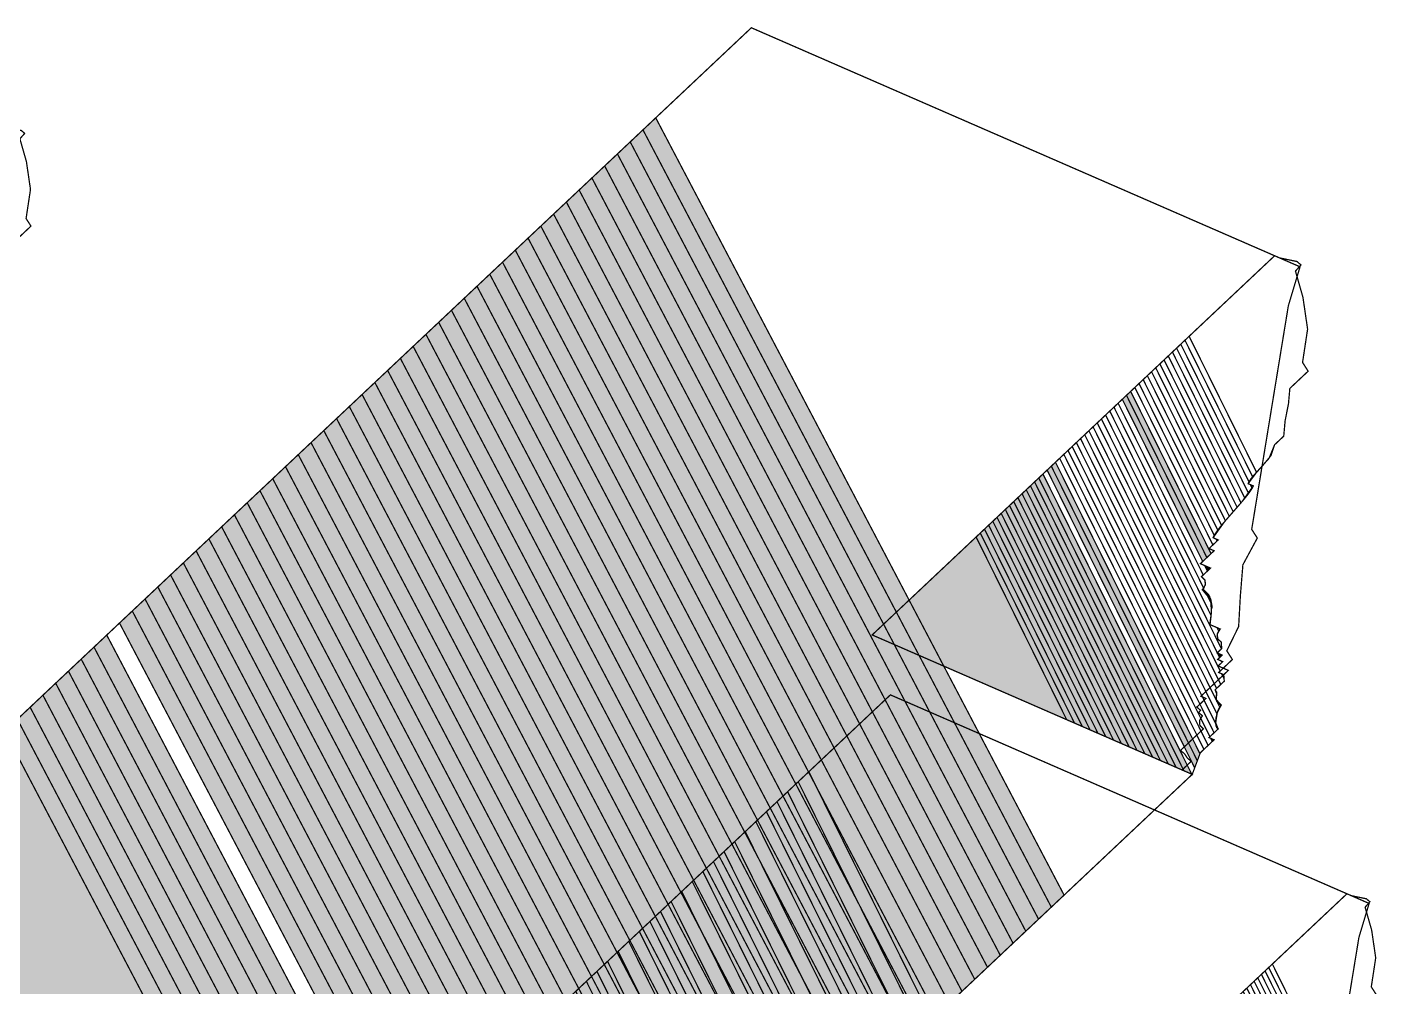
# Model space of a CAD drawing. Extents: x -4.27 to 4.1, y -1.45 to 5.56.
# Drawn here: x 0.925 to 4.097, y 3.063 to 5.319 of the extents above; entities that cross this region are included whole.
import ezdxf

# ---------------------------------------------------------------- set-up
doc = ezdxf.new("R2010")
doc.units = 0
doc.header["$LTSCALE"] = 0.000394
doc.layers.add('LAYER_1', color=7, linetype='CONTINUOUS')

msp = doc.modelspace()

# ---------------------------------------------------------------- linework, layer by layer
at = {"layer": 'LAYER_1', "color": 39, "linetype": 'CONTINUOUS', "const_width": 0.003}
for points in [[(0.101378, 2.938169), (2.626882, 5.31726), (3.916201, 4.755579), (3.888724, 4.663909), (3.802673, 4.138783), (3.815803, 4.11826), (3.781934, 4.055517), (3.775934, 3.982021), (3.771949, 3.910423), (3.744126, 3.853374), (3.757256, 3.83285), (3.73576, 3.812602), (3.747697, 3.807402), (3.683217, 3.746657), (3.695157, 3.741457), (3.673661, 3.721209), (3.682373, 3.713576), (3.678083, 3.708317), (3.686791, 3.700685), (3.679979, 3.689394), (3.680862, 3.678043), (3.689173, 3.670035), (3.635441, 3.619417), (3.644592, 3.611591), (3.651356, 3.601515), (3.660508, 3.593689), (3.64976, 3.583567), (3.639016, 3.573445), (3.66289, 3.563043), (2.083106, 2.074843)], [(0.908079, 5.056315), (0.923423, 5.002746), (0.932979, 4.937347), (0.92263, 4.869138), (0.934083, 4.851232), (0.896579, 4.815902)], [(0.750299, 1.674248), (2.953657, 3.749866), (4.078512, 3.259831), (4.054539, 3.179854), (3.979465, 2.721717)], [(3.201346, 2.505264), (4.026433, 3.28252), (4.03685, 3.27798), (4.07207, 3.270771), (4.080439, 3.263776), (4.069134, 3.251), (4.08448, 3.197431), (4.094037, 3.132032), (4.083685, 3.063823), (4.095142, 3.045917)]]:
    msp.add_lwpolyline(points, dxfattribs=at)
at = {"layer": 'LAYER_1', "color": 51, "linetype": 'CONTINUOUS', "const_width": 0.003}
for points in [[(3.331791, 3.251138), (2.372217, 5.077358), (2.626882, 5.31726), (3.916201, 4.755579), (3.888724, 4.663909), (3.802673, 4.138783), (3.815803, 4.11826), (3.781934, 4.055517), (3.775934, 3.982021), (3.771949, 3.910423), (3.744126, 3.853374), (3.757256, 3.83285), (3.73576, 3.812602), (3.747697, 3.807402), (3.683217, 3.746657), (3.695157, 3.741457), (3.673661, 3.721209), (3.682373, 3.713576), (3.678083, 3.708317), (3.686791, 3.700685), (3.679979, 3.689394), (3.680862, 3.678043), (3.689173, 3.670035), (3.635441, 3.619417), (3.644592, 3.611591), (3.651356, 3.601515), (3.660508, 3.593689), (3.64976, 3.583567), (3.639016, 3.573445), (3.66289, 3.563043)], [(2.40222, 5.105622), (3.361791, 3.279402), (3.301791, 3.222878), (2.342217, 5.049098)], [(2.372217, 5.077358), (3.331791, 3.251138), (3.271787, 3.194614), (2.312213, 5.020835)], [(2.342217, 5.049098), (3.301791, 3.222878), (3.241787, 3.16635), (2.282213, 4.992571)], [(2.312213, 5.020835), (3.271787, 3.194614), (3.211787, 3.138091), (2.252213, 4.964311)], [(2.282213, 4.992571), (3.241787, 3.16635), (3.181783, 3.109831), (2.222213, 4.936047)], [(2.252213, 4.964311), (3.211787, 3.138091), (3.151783, 3.081567), (2.192209, 4.907787)], [(2.222213, 4.936047), (3.181783, 3.109831), (3.121783, 3.053307), (2.162209, 4.879528)], [(2.192209, 4.907787), (3.151783, 3.081567), (3.091783, 3.025043), (2.132209, 4.851264)], [(2.132209, 4.851264), (3.091783, 3.025043), (3.031783, 2.968524), (2.072209, 4.794744)], [(2.162209, 4.879528), (3.121783, 3.053307), (3.06178, 2.996783), (2.102209, 4.823004)], [(2.102209, 4.823004), (3.06178, 2.996783), (3.00178, 2.94026), (2.042205, 4.76648)], [(2.072209, 4.794744), (3.031783, 2.968524), (2.97178, 2.911996), (2.012205, 4.738217)], [(2.042205, 4.76648), (3.00178, 2.94026), (2.94178, 2.883736), (1.982205, 4.709957)], [(2.012205, 4.738217), (2.97178, 2.911996), (2.911776, 2.855472), (1.952201, 4.681693)], [(1.982205, 4.709957), (2.94178, 2.883736), (2.881776, 2.827213), (1.922205, 4.653433)], [(1.952201, 4.681693), (2.911776, 2.855472), (2.851776, 2.798953), (1.892201, 4.625173)], [(1.922205, 4.653433), (2.881776, 2.827213), (2.821776, 2.770689), (1.862201, 4.596909)], [(1.892201, 4.625173), (2.851776, 2.798953), (2.791776, 2.742429), (1.832201, 4.56865)], [(1.832201, 4.56865), (2.791776, 2.742429), (2.731772, 2.685906), (1.772197, 4.512126)], [(1.862201, 4.596909), (2.821776, 2.770689), (2.761776, 2.714165), (1.802201, 4.540386)], [(3.786587, 4.211894), (3.616339, 4.555339), (3.635969, 4.573827), (3.796315, 4.250354), (3.795569, 4.248903), (3.794908, 4.24747), (3.794335, 4.246055), (3.799579, 4.243772), (3.803689, 4.235476), (3.799289, 4.228515), (3.793501, 4.220593)], [(1.802201, 4.540386), (2.761776, 2.714165), (2.701772, 2.657642), (1.742197, 4.483862)], [(3.749972, 4.169583), (3.577083, 4.518358), (3.596713, 4.536846), (3.768378, 4.190539), (3.762259, 4.183565), (3.756094, 4.176559)], [(3.759177, 4.180063), (3.586898, 4.527602), (3.606528, 4.546094), (3.777535, 4.20111), (3.771573, 4.194203), (3.765423, 4.187167)], [(3.768378, 4.190539), (3.596713, 4.536846), (3.616339, 4.555339), (3.786587, 4.211894), (3.780853, 4.205007), (3.774747, 4.197865)], [(3.777535, 4.20111), (3.606528, 4.546094), (3.626154, 4.564583), (3.795413, 4.22313), (3.790075, 4.216218), (3.784068, 4.208846)], [(1.772197, 4.512126), (2.731772, 2.685906), (2.671772, 2.629382), (1.712197, 4.455602)], [(3.722929, 4.137012), (3.547642, 4.490622), (3.567272, 4.509114), (3.740815, 4.159016), (3.734286, 4.151288), (3.728277, 4.14392)], [(3.73176, 4.148236), (3.557453, 4.499866), (3.577083, 4.518358), (3.749972, 4.169583), (3.743605, 4.162262), (3.737497, 4.155121)], [(3.740815, 4.159016), (3.567272, 4.509114), (3.586898, 4.527602), (3.759177, 4.180063), (3.752933, 4.172962), (3.746781, 4.165925)], [(1.742197, 4.483862), (2.701772, 2.657642), (2.641768, 2.601118), (1.682193, 4.427339)], [(3.697343, 4.072453), (3.508386, 4.453642), (3.528016, 4.472134), (3.711413, 4.102154), (3.702378, 4.093646), (3.714319, 4.088445)], [(3.707154, 4.081697), (3.518197, 4.462886), (3.537827, 4.481378), (3.714638, 4.124689), (3.713559, 4.122701), (3.712655, 4.120835), (3.711933, 4.119094), (3.718921, 4.116051), (3.721224, 4.111398), (3.713126, 4.103768), (3.702378, 4.093646), (3.714319, 4.088445)], [(3.711413, 4.102154), (3.528016, 4.472134), (3.547642, 4.490622), (3.722929, 4.137012), (3.7181, 4.130234), (3.714376, 4.124222), (3.711933, 4.119094), (3.723874, 4.113894), (3.713126, 4.103768)], [(3.714638, 4.124689), (3.537827, 4.481378), (3.557453, 4.499866), (3.73176, 4.148236), (3.724854, 4.139557), (3.719061, 4.131649)], [(1.712197, 4.455602), (2.671772, 2.629382), (2.611768, 2.572858), (1.652193, 4.399079)], [(3.689937, 4.00026), (3.478941, 4.425906), (3.498571, 4.444398), (3.687528, 4.063205), (3.682075, 4.058071), (3.692276, 4.05363), (3.698642, 4.040783), (3.695205, 4.037547), (3.684461, 4.027421), (3.692217, 4.020516), (3.694104, 4.010659)], [(3.688831, 4.031539), (3.488756, 4.435154), (3.508386, 4.453642), (3.697343, 4.072453), (3.682075, 4.058071), (3.694016, 4.05287), (3.705953, 4.047669), (3.695205, 4.037547)], [(3.687528, 4.063205), (3.498571, 4.444398), (3.518197, 4.462886), (3.707154, 4.081697)], [(1.682193, 4.427339), (2.641768, 2.601118), (2.581772, 2.544598), (1.622197, 4.370819)], [(3.728677, 3.805929), (3.439685, 4.388925), (3.459315, 4.407413), (3.731634, 3.858055), (3.721441, 3.848453), (3.733378, 3.843252), (3.72263, 3.833126), (3.734571, 3.827925), (3.723823, 3.817803), (3.73576, 3.812602)], [(3.721819, 3.848811), (3.4495, 4.398169), (3.46913, 4.416661), (3.707126, 3.936547), (3.705862, 3.927913), (3.704914, 3.92057), (3.704736, 3.914949), (3.716673, 3.909748), (3.721437, 3.907673), (3.725043, 3.900398), (3.721298, 3.890196), (3.723343, 3.880615), (3.730996, 3.873902), (3.732185, 3.858575)], [(3.731634, 3.858055), (3.459315, 4.407413), (3.478941, 4.425906), (3.689937, 4.00026), (3.689001, 3.999064), (3.68797, 3.997903), (3.686843, 3.996776), (3.68924, 3.995633), (3.691463, 3.994379), (3.693524, 3.993024), (3.708539, 3.962728), (3.70804, 3.943959), (3.70574, 3.92706), (3.704736, 3.914949), (3.716673, 3.909748), (3.728614, 3.904547), (3.721802, 3.893259), (3.722685, 3.881909), (3.730996, 3.873902), (3.732185, 3.858575)], [(3.707126, 3.936547), (3.46913, 4.416661), (3.488756, 4.435154), (3.688831, 4.031539), (3.684461, 4.027421), (3.692772, 4.019416), (3.693655, 4.008065), (3.686843, 3.996776), (3.703877, 3.981024), (3.708737, 3.959157)], [(1.652193, 4.399079), (2.611768, 2.572858), (2.551768, 2.516335), (1.592193, 4.342555)], [(3.719634, 3.737047), (3.410244, 4.361193), (3.429874, 4.379681), (3.72998, 3.774264), (3.727398, 3.771831), (3.71665, 3.761705), (3.720547, 3.755883), (3.719508, 3.747021)], [(3.720165, 3.765016), (3.420059, 4.370433), (3.439685, 4.388925), (3.728677, 3.805929), (3.725016, 3.802476), (3.73187, 3.799488), (3.737693, 3.787744), (3.738142, 3.781953), (3.727398, 3.771831)], [(3.72998, 3.774264), (3.429874, 4.379681), (3.4495, 4.398169), (3.721819, 3.848811), (3.721441, 3.848453), (3.72215, 3.848142), (3.727378, 3.837598), (3.72263, 3.833126), (3.731512, 3.829256), (3.732937, 3.826386), (3.723823, 3.817803), (3.73576, 3.812602), (3.725016, 3.802476), (3.736953, 3.797276), (3.738142, 3.781953)], [(1.622197, 4.370819), (2.581772, 2.544598), (2.521768, 2.488075), (1.562193, 4.314295)], [(3.714252, 3.660768), (3.380799, 4.333453), (3.400429, 4.351945), (3.720925, 3.705398), (3.718167, 3.690238), (3.718793, 3.677132), (3.723799, 3.66976)], [(3.718039, 3.682173), (3.390614, 4.342701), (3.410244, 4.361193), (3.719634, 3.737047), (3.72018, 3.735458), (3.720944, 3.733899), (3.721949, 3.732378), (3.727429, 3.721327), (3.722202, 3.709622), (3.718802, 3.695573)], [(3.720925, 3.705398), (3.400429, 4.351945), (3.420059, 4.370433), (3.720165, 3.765016), (3.71665, 3.761705), (3.720362, 3.75241), (3.719298, 3.738616), (3.730969, 3.725854), (3.727136, 3.720838), (3.723721, 3.713769)], [(1.562193, 4.314295), (2.521768, 2.488075), (2.461764, 2.431547), (1.502189, 4.257772)], [(1.592193, 4.342555), (2.551768, 2.516335), (2.491768, 2.459811), (1.532193, 4.286031)], [(3.681087, 3.611504), (3.341543, 4.296472), (3.361173, 4.314965), (3.700181, 3.631067), (3.682, 3.613937)], [(3.69037, 3.621823), (3.351362, 4.30572), (3.370988, 4.324209), (3.704441, 3.651524), (3.702303, 3.649512), (3.706303, 3.647772), (3.709996, 3.640315)], [(3.700181, 3.631067), (3.361173, 4.314965), (3.380799, 4.333453), (3.714252, 3.660768), (3.702303, 3.649512), (3.71424, 3.644311)], [(3.704441, 3.651524), (3.370988, 4.324209), (3.390614, 4.342701), (3.718039, 3.682173), (3.718926, 3.676571), (3.720812, 3.672304), (3.723799, 3.66976)], [(1.532193, 4.286031), (2.491768, 2.459811), (2.431764, 2.403287), (1.472189, 4.229512)], [(3.661654, 3.563579), (3.312102, 4.26874), (3.331732, 4.287228), (3.674882, 3.59498), (3.66289, 3.563039)], [(3.668677, 3.578449), (3.321917, 4.277984), (3.341543, 4.296472), (3.681087, 3.611504)], [(3.674882, 3.59498), (3.331732, 4.287228), (3.351362, 4.30572), (3.69037, 3.621823), (3.682, 3.613937)], [(1.502189, 4.257772), (2.461764, 2.431547), (2.401764, 2.375028), (1.442189, 4.201248)], [(3.588205, 3.595575), (3.272846, 4.23176), (3.292476, 4.250248), (3.624929, 3.579575)], [(3.606567, 3.587575), (3.282661, 4.241004), (3.302287, 4.259492), (3.643291, 3.571579)], [(3.624929, 3.579575), (3.292476, 4.250248), (3.312102, 4.26874), (3.661654, 3.563579)], [(3.643291, 3.571579), (3.302287, 4.259492), (3.321917, 4.277984), (3.668677, 3.578449), (3.66289, 3.563039)], [(1.472189, 4.229512), (2.431764, 2.403287), (2.37176, 2.346764), (1.412185, 4.172984)], [(3.533114, 3.619575), (3.243402, 4.204024), (3.263031, 4.222512), (3.569839, 3.603575)], [(3.55148, 3.611575), (3.25322, 4.213268), (3.272846, 4.23176), (3.588205, 3.595575)], [(3.569839, 3.603575), (3.263031, 4.222512), (3.282661, 4.241004), (3.606567, 3.587575)], [(1.442189, 4.201248), (2.401764, 2.375028), (2.34176, 2.318504), (1.382185, 4.144724)], [(3.459665, 3.651575), (3.204146, 4.167039), (3.223776, 4.185531), (3.496394, 3.635575)], [(3.478031, 3.643571), (3.213961, 4.176287), (3.233591, 4.19478), (3.514756, 3.627575)], [(3.496394, 3.635575), (3.223776, 4.185531), (3.243402, 4.204024), (3.533114, 3.619575)], [(3.514756, 3.627575), (3.233591, 4.19478), (3.25322, 4.213268), (3.55148, 3.611575)], [(1.412185, 4.172984), (2.37176, 2.346764), (2.31176, 2.29024), (1.352185, 4.116465)], [(3.404583, 3.675571), (3.174705, 4.139307), (3.194335, 4.157799), (3.441307, 3.659571)], [(3.422941, 3.667571), (3.18452, 4.148551), (3.204146, 4.167039), (3.459665, 3.651575)], [(3.441307, 3.659571), (3.194335, 4.157799), (3.213961, 4.176287), (3.478031, 3.643571)], [(1.382185, 4.144724), (2.34176, 2.318504), (2.28176, 2.26198), (1.322185, 4.088201)], [(3.16489, 4.130063), (3.386217, 3.683571), (2.910787, 3.890689)], [(3.367858, 3.691567), (3.155079, 4.120819), (3.174705, 4.139307), (3.404583, 3.675571)], [(3.386217, 3.683571), (3.16489, 4.130063), (3.18452, 4.148551), (3.422941, 3.667571)], [(1.352185, 4.116465), (2.31176, 2.29024), (2.25176, 2.23372), (1.292185, 4.059941)], [(3.721224, 4.111398), (3.718921, 4.116051), (3.723874, 4.113894)], [(1.292185, 4.059941), (2.25176, 2.23372), (2.191756, 2.177193), (1.232181, 4.003417)], [(1.322185, 4.088201), (2.28176, 2.26198), (2.22176, 2.205457), (1.262185, 4.031681)], [(1.262185, 4.031681), (2.22176, 2.205457), (2.161756, 2.148933), (1.202181, 3.975154)], [(3.698642, 4.040783), (3.692276, 4.05363), (3.694016, 4.05287), (3.705953, 4.047669)], [(1.232181, 4.003417), (2.191756, 2.177193), (2.131756, 2.120673), (1.172181, 3.946894)], [(3.708539, 3.962728), (3.693524, 3.993024), (3.701785, 3.984569), (3.70653, 3.974225)], [(1.202181, 3.975154), (2.161756, 2.148933), (2.101756, 2.092409), (1.142181, 3.91863)], [(1.172181, 3.946894), (2.131756, 2.120673), (2.083106, 2.074843), (2.061098, 2.084429), (1.112181, 3.89037)], [(1.142181, 3.91863), (2.101756, 2.092409), (2.083106, 2.074843), (2.002933, 2.109768), (1.082177, 3.86211)], [(3.725043, 3.900398), (3.721437, 3.907673), (3.728614, 3.904547), (3.727293, 3.903213), (3.726102, 3.901826)], [(1.112181, 3.89037), (2.061098, 2.084429), (1.944764, 2.13511), (1.052177, 3.833846)], [(1.082177, 3.86211), (2.002933, 2.109768), (1.886602, 2.160449), (1.022177, 3.805587)], [(3.727378, 3.837598), (3.72215, 3.848142), (3.733378, 3.843252)], [(1.022177, 3.805587), (1.886602, 2.160449), (1.770272, 2.211126), (0.962173, 3.749063)], [(1.052177, 3.833846), (1.944764, 2.13511), (1.828441, 2.185787), (0.992177, 3.777327)], [(3.732937, 3.826386), (3.731512, 3.829256), (3.734571, 3.827925)], [(0.992177, 3.777327), (1.828441, 2.185787), (1.712106, 2.236465), (0.932173, 3.720799)], [(3.737693, 3.787744), (3.73187, 3.799488), (3.736953, 3.797276)], [(3.727429, 3.721327), (3.721949, 3.732378), (3.724127, 3.730041), (3.727097, 3.727855), (3.730969, 3.725854), (3.729761, 3.724579), (3.728579, 3.723061)], [(3.709996, 3.640315), (3.706303, 3.647772), (3.71424, 3.644311)], [(3.467224, 1.851752), (2.66235, 3.475449), (2.71213, 3.522343), (3.517004, 1.898646)], [(3.492114, 1.875197), (2.68724, 3.498894), (2.737024, 3.545791), (3.541898, 1.922094)], [(3.442335, 1.828303), (2.637461, 3.452), (2.68724, 3.498894), (3.492114, 1.875197)], [(3.97313, 2.795299), (3.825461, 3.093197), (3.842587, 3.109331), (3.981256, 2.829591), (3.977441, 2.824633), (3.974368, 2.819865), (3.972193, 2.815303), (3.982606, 2.810768), (3.980496, 2.806337), (3.977285, 2.801145)], [(3.957531, 2.776087), (3.808335, 3.077067), (3.825461, 3.093197), (3.97313, 2.795299), (3.968471, 2.789269), (3.96323, 2.782836)], [(3.965429, 2.785496), (3.816898, 3.085134), (3.834024, 3.101264), (3.973917, 2.819047), (3.973268, 2.817783), (3.972692, 2.816535), (3.972193, 2.815303), (3.97676, 2.813315), (3.98035, 2.806075), (3.976513, 2.800001), (3.971463, 2.793089)]]:
    msp.add_lwpolyline(points, close=True, dxfattribs=at)
at = {"layer": 'LAYER_1', "linetype": 'CONTINUOUS', "const_width": 0.003}
for points in [[(0.820193, 4.634902), (0.681524, 4.914638), (0.865378, 5.087835), (0.875791, 5.083295), (0.911013, 5.076086), (0.919384, 5.069091), (0.908079, 5.056315), (0.923423, 5.002746), (0.932979, 4.937347), (0.92263, 4.869138), (0.934083, 4.851232), (0.896579, 4.815902), (0.893796, 4.784582), (0.886846, 4.749337), (0.884063, 4.71802), (0.874689, 4.709185), (0.865311, 4.700354), (0.858014, 4.678351), (0.839582, 4.656055)], [(3.804724, 4.262437), (3.645783, 4.583075), (3.856504, 4.781579), (3.856508, 4.781583), (3.868449, 4.776382), (3.908817, 4.768118), (3.91841, 4.760101), (3.905453, 4.745457), (3.923042, 4.684054), (3.933995, 4.609093), (3.92213, 4.530913), (3.93526, 4.510386), (3.892272, 4.46989), (3.889083, 4.433992), (3.881117, 4.393595), (3.877929, 4.357697), (3.867181, 4.347571), (3.856433, 4.337449), (3.848071, 4.312231), (3.826948, 4.286678)], [(3.795413, 4.22313), (3.626154, 4.564583), (3.645783, 4.583075), (3.804724, 4.262437), (3.80035, 4.256756), (3.796827, 4.251287), (3.794335, 4.246055), (3.806272, 4.240854), (3.803853, 4.235777), (3.800173, 4.229827)], [(3.796315, 4.250354), (3.635969, 4.573827), (3.655594, 4.592319), (3.813941, 4.272886), (3.806924, 4.265054), (3.800912, 4.257525)], [(3.803689, 4.235476), (3.799579, 4.243772), (3.806272, 4.240854), (3.805578, 4.239177), (3.804714, 4.237382)], [(0.962173, 3.749063), (1.770272, 2.211126), (1.653941, 2.261803), (0.902173, 3.692539)], [(0.932173, 3.720799), (1.712106, 2.236465), (1.595776, 2.287146), (0.872173, 3.664276)], [(0.902173, 3.692539), (1.653941, 2.261803), (0.101378, 2.938169)], [(3.517004, 1.898646), (2.71213, 3.522343), (2.761909, 3.569232), (3.566783, 1.945539)], [(3.981256, 2.829591), (3.842587, 3.109331), (4.026433, 3.28252), (4.03685, 3.27798), (4.07207, 3.270771), (4.080439, 3.263776), (4.069134, 3.251), (4.08448, 3.197431), (4.094037, 3.132032), (4.083685, 3.063823), (4.095142, 3.045917), (4.057638, 3.010587), (4.054855, 2.979267), (4.047905, 2.944021), (4.045122, 2.912701), (4.035744, 2.90387), (4.02637, 2.895039), (4.019075, 2.873037), (4.000646, 2.85074)], [(3.973917, 2.819047), (3.834024, 3.101264), (3.85115, 3.117398), (3.989299, 2.838705), (3.983176, 2.831871), (3.977928, 2.825304)]]:
    msp.add_lwpolyline(points, close=True, dxfattribs=at)
at = {"layer": 'LAYER_1', "color": 39, "linetype": 'CONTINUOUS', "const_width": 0.003}
msp.add_lwpolyline([(3.66289, 3.563039), (2.910787, 3.890689), (3.856508, 4.781583), (3.868449, 4.776382), (3.908817, 4.768118), (3.91841, 4.760101), (3.905453, 4.745457), (3.923042, 4.684054), (3.933995, 4.609093), (3.92213, 4.530913), (3.93526, 4.510386), (3.892272, 4.46989), (3.889083, 4.433992), (3.881117, 4.393595), (3.877929, 4.357697), (3.867181, 4.347571), (3.856433, 4.337449), (3.843515, 4.305787), (3.81521, 4.274249), (3.794335, 4.246055), (3.806272, 4.240854), (3.77969, 4.203633), (3.738515, 4.156316), (3.711933, 4.119094), (3.723874, 4.113894), (3.713126, 4.103768), (3.702378, 4.093646), (3.714319, 4.088445), (3.682075, 4.058071), (3.694016, 4.05287), (3.705953, 4.047669), (3.695205, 4.037547), (3.684461, 4.027421), (3.692772, 4.019416), (3.693655, 4.008065), (3.686843, 3.996776), (3.707135, 3.972033), (3.707528, 3.939508), (3.704736, 3.914949), (3.716673, 3.909748), (3.728614, 3.904547), (3.721802, 3.893259), (3.722685, 3.881909), (3.730996, 3.873902), (3.732185, 3.858575), (3.721441, 3.848453), (3.733378, 3.843252), (3.72263, 3.833126), (3.734571, 3.827925), (3.723823, 3.817803), (3.73576, 3.812602), (3.725016, 3.802476), (3.736953, 3.797276), (3.738142, 3.781953), (3.727398, 3.771831), (3.71665, 3.761705), (3.720362, 3.75241), (3.719298, 3.738616), (3.730969, 3.725854), (3.721681, 3.707968), (3.717963, 3.684365), (3.723799, 3.66976), (3.702303, 3.649512), (3.71424, 3.644311), (3.682, 3.613937)], close=True, dxfattribs=at)
at = {"layer": 'LAYER_1', "linetype": 'CONTINUOUS', "const_width": 0.003}
msp.add_lwpolyline([(3.541898, 1.922094), (2.737024, 3.545791), (2.953654, 3.749862), (2.953657, 3.749866), (4.078512, 3.259831), (4.054539, 3.179854), (3.979465, 2.721717)], dxfattribs=at)
at = {"layer": 'LAYER_1', "color": 41, "linetype": 'CONTINUOUS', "const_width": 0.003}
for points in [[(3.417449, 1.804858), (2.612575, 3.428555), (2.66235, 3.475449), (3.467224, 1.851752)], [(3.367665, 1.757965), (2.562791, 3.381661), (2.612575, 3.428555), (3.417449, 1.804858)], [(3.392555, 1.781409), (2.587681, 3.405106), (2.637461, 3.452), (3.442335, 1.828303)], [(3.342776, 1.734516), (2.537902, 3.358213), (2.587681, 3.405106), (3.392555, 1.781409)], [(3.31789, 1.711071), (2.513016, 3.334768), (2.562791, 3.381661), (3.367665, 1.757965)], [(3.293, 1.687626), (2.488126, 3.311323), (2.537902, 3.358213), (3.342776, 1.734516)], [(3.941516, 2.75772), (3.791213, 3.060933), (3.808335, 3.077067), (3.957531, 2.776087), (3.95233, 2.770058), (3.946966, 2.76392)], [(3.949543, 2.766866), (3.799776, 3.069), (3.816898, 3.085134), (3.965429, 2.785496), (3.960426, 2.779488), (3.9551, 2.773258)], [(3.933484, 2.748587), (3.78265, 3.05287), (3.799776, 3.069), (3.949543, 2.766866), (3.944205, 2.760783), (3.938825, 2.754672)]]:
    msp.add_lwpolyline(points, close=True, dxfattribs=at)
at = {"layer": 'LAYER_1', "color": 31, "linetype": 'CONTINUOUS', "const_width": 0.003}
for points in [[(3.268106, 1.664177), (2.463232, 3.287874), (2.513016, 3.334768), (3.31789, 1.711071)], [(3.243217, 1.640728), (2.438343, 3.264429), (2.488126, 3.311323), (3.293, 1.687626)], [(3.218331, 1.617283), (2.413457, 3.24098), (2.463232, 3.287874), (3.268106, 1.664177)], [(3.168551, 1.57039), (2.363677, 3.194091), (2.413457, 3.24098), (3.218331, 1.617283)], [(3.193441, 1.593839), (2.388567, 3.217535), (2.438343, 3.264429), (3.243217, 1.640728)], [(3.143657, 1.546941), (2.338783, 3.170642), (2.388567, 3.217535), (3.193441, 1.593839)]]:
    msp.add_lwpolyline(points, close=True, dxfattribs=at)
at = {"layer": 'LAYER_1', "color": 21, "linetype": 'CONTINUOUS', "const_width": 0.003}
for points in [[(3.093882, 1.500051), (2.289008, 3.123748), (2.338783, 3.170642), (3.143657, 1.546941)], [(3.118772, 1.5235), (2.313898, 3.147197), (2.363677, 3.194091), (3.168551, 1.57039)], [(3.068992, 1.476602), (2.264118, 3.100303), (2.313898, 3.147197), (3.118772, 1.5235)], [(3.044102, 1.453157), (2.239228, 3.076854), (2.289008, 3.123748), (3.093882, 1.500051)], [(2.994323, 1.406264), (2.189449, 3.029965), (2.239228, 3.076854), (3.044102, 1.453157)], [(3.019213, 1.429713), (2.214339, 3.053409), (2.264118, 3.100303), (3.068992, 1.476602)]]:
    msp.add_lwpolyline(points, close=True, dxfattribs=at)
at = {"layer": 'LAYER_1', "color": 51, "linetype": 'CONTINUOUS'}
for points in [[(2.372217, 5.077358), (3.331791, 3.251138), (2.312213, 5.020835), (3.271787, 3.194614)], [(2.40222, 5.105622), (3.361791, 3.279402), (2.342217, 5.049098), (3.301791, 3.222878)], [(2.342217, 5.049098), (3.301791, 3.222878), (2.282213, 4.992571), (3.241787, 3.16635)], [(2.312213, 5.020835), (3.271787, 3.194614), (2.252213, 4.964311), (3.211787, 3.138091)], [(2.282213, 4.992571), (3.241787, 3.16635), (2.222213, 4.936047), (3.181783, 3.109831)], [(2.252213, 4.964311), (3.211787, 3.138091), (2.192209, 4.907787), (3.151783, 3.081567)], [(2.222213, 4.936047), (3.181783, 3.109831), (2.162209, 4.879528), (3.121783, 3.053307)], [(2.192209, 4.907787), (3.151783, 3.081567), (2.132209, 4.851264), (3.091783, 3.025043)], [(2.162209, 4.879528), (3.121783, 3.053307), (2.102209, 4.823004), (3.06178, 2.996783)], [(2.102209, 4.823004), (3.06178, 2.996783), (2.042205, 4.76648), (3.00178, 2.94026)], [(2.132209, 4.851264), (3.091783, 3.025043), (2.072209, 4.794744), (3.031783, 2.968524)], [(2.072209, 4.794744), (3.031783, 2.968524), (2.012205, 4.738217), (2.97178, 2.911996)], [(2.042205, 4.76648), (3.00178, 2.94026), (1.982205, 4.709957), (2.94178, 2.883736)], [(2.012205, 4.738217), (2.97178, 2.911996), (1.952201, 4.681693), (2.911776, 2.855472)], [(1.982205, 4.709957), (2.94178, 2.883736), (1.922205, 4.653433), (2.881776, 2.827213)], [(1.952201, 4.681693), (2.911776, 2.855472), (1.892201, 4.625173), (2.851776, 2.798953)], [(1.922205, 4.653433), (2.881776, 2.827213), (1.862201, 4.596909), (2.821776, 2.770689)], [(1.892201, 4.625173), (2.851776, 2.798953), (1.832201, 4.56865), (2.791776, 2.742429)], [(1.832201, 4.56865), (2.791776, 2.742429), (1.772197, 4.512126), (2.731772, 2.685906)], [(1.862201, 4.596909), (2.821776, 2.770689), (1.802201, 4.540386), (2.761776, 2.714165)], [(1.802201, 4.540386), (2.761776, 2.714165), (1.742197, 4.483862), (2.701772, 2.657642)], [(1.772197, 4.512126), (2.731772, 2.685906), (1.712197, 4.455602), (2.671772, 2.629382)], [(1.742197, 4.483862), (2.701772, 2.657642), (1.682193, 4.427339), (2.641768, 2.601118)], [(1.712197, 4.455602), (2.671772, 2.629382), (1.652193, 4.399079), (2.611768, 2.572858)], [(3.687528, 4.063205), (3.498571, 4.444398), (3.707154, 4.081697), (3.518197, 4.462886)], [(1.682193, 4.427339), (2.641768, 2.601118), (1.622197, 4.370819), (2.581772, 2.544598)], [(1.652193, 4.399079), (2.611768, 2.572858), (1.592193, 4.342555), (2.551768, 2.516335)], [(1.622197, 4.370819), (2.581772, 2.544598), (1.562193, 4.314295), (2.521768, 2.488075)], [(1.592193, 4.342555), (2.551768, 2.516335), (1.532193, 4.286031), (2.491768, 2.459811)], [(1.532193, 4.286031), (2.491768, 2.459811), (1.472189, 4.229512), (2.431764, 2.403287)], [(1.562193, 4.314295), (2.521768, 2.488075), (1.502189, 4.257772), (2.461764, 2.431547)], [(3.668677, 3.578449), (3.321917, 4.277984), (3.681087, 3.611504), (3.341543, 4.296472)], [(1.502189, 4.257772), (2.461764, 2.431547), (1.442189, 4.201248), (2.401764, 2.375028)], [(3.606567, 3.587575), (3.282661, 4.241004), (3.643291, 3.571579), (3.302287, 4.259492)], [(3.624929, 3.579575), (3.292476, 4.250248), (3.661654, 3.563579), (3.312102, 4.26874)], [(1.472189, 4.229512), (2.431764, 2.403287), (1.412185, 4.172984), (2.37176, 2.346764)], [(3.533114, 3.619575), (3.243402, 4.204024), (3.569839, 3.603575), (3.263031, 4.222512)], [(3.55148, 3.611575), (3.25322, 4.213268), (3.588205, 3.595575), (3.272846, 4.23176)], [(3.569839, 3.603575), (3.263031, 4.222512), (3.606567, 3.587575), (3.282661, 4.241004)], [(3.588205, 3.595575), (3.272846, 4.23176), (3.624929, 3.579575), (3.292476, 4.250248)], [(1.442189, 4.201248), (2.401764, 2.375028), (1.382185, 4.144724), (2.34176, 2.318504)], [(3.478031, 3.643571), (3.213961, 4.176287), (3.514756, 3.627575), (3.233591, 4.19478)], [(3.496394, 3.635575), (3.223776, 4.185531), (3.533114, 3.619575), (3.243402, 4.204024)], [(3.514756, 3.627575), (3.233591, 4.19478), (3.55148, 3.611575), (3.25322, 4.213268)], [(1.412185, 4.172984), (2.37176, 2.346764), (1.352185, 4.116465), (2.31176, 2.29024)], [(3.404583, 3.675571), (3.174705, 4.139307), (3.441307, 3.659571), (3.194335, 4.157799)], [(3.422941, 3.667571), (3.18452, 4.148551), (3.459665, 3.651575), (3.204146, 4.167039)], [(3.441307, 3.659571), (3.194335, 4.157799), (3.478031, 3.643571), (3.213961, 4.176287)], [(3.459665, 3.651575), (3.204146, 4.167039), (3.496394, 3.635575), (3.223776, 4.185531)], [(1.382185, 4.144724), (2.34176, 2.318504), (1.322185, 4.088201), (2.28176, 2.26198)], [(3.16489, 4.130063), (3.386217, 3.683571), (3.16489, 4.130063), (2.910787, 3.890689)], [(3.367858, 3.691567), (3.155079, 4.120819), (3.404583, 3.675571), (3.174705, 4.139307)], [(3.386217, 3.683571), (3.16489, 4.130063), (3.422941, 3.667571), (3.18452, 4.148551)], [(1.352185, 4.116465), (2.31176, 2.29024), (1.292185, 4.059941), (2.25176, 2.23372)], [(1.322185, 4.088201), (2.28176, 2.26198), (1.262185, 4.031681), (2.22176, 2.205457)], [(1.262185, 4.031681), (2.22176, 2.205457), (1.202181, 3.975154), (2.161756, 2.148933)], [(1.292185, 4.059941), (2.25176, 2.23372), (1.232181, 4.003417), (2.191756, 2.177193)], [(1.232181, 4.003417), (2.191756, 2.177193), (1.172181, 3.946894), (2.131756, 2.120673)], [(1.202181, 3.975154), (2.161756, 2.148933), (1.142181, 3.91863), (2.101756, 2.092409)], [(1.112181, 3.89037), (2.061098, 2.084429), (1.052177, 3.833846), (1.944764, 2.13511)], [(1.082177, 3.86211), (2.002933, 2.109768), (1.022177, 3.805587), (1.886602, 2.160449)], [(1.052177, 3.833846), (1.944764, 2.13511), (0.992177, 3.777327), (1.828441, 2.185787)], [(0.992177, 3.777327), (1.828441, 2.185787), (0.932173, 3.720799), (1.712106, 2.236465)], [(1.022177, 3.805587), (1.886602, 2.160449), (0.962173, 3.749063), (1.770272, 2.211126)], [(3.467224, 1.851752), (2.66235, 3.475449), (3.517004, 1.898646), (2.71213, 3.522343)], [(3.492114, 1.875197), (2.68724, 3.498894), (3.541898, 1.922094), (2.737024, 3.545791)], [(3.442335, 1.828303), (2.637461, 3.452), (3.492114, 1.875197), (2.68724, 3.498894)]]:
    msp.add_solid(points, dxfattribs=at)
at = {"layer": 'LAYER_1', "color": 51}
for points in [[(3.721224, 4.111398), (3.718921, 4.116051), (3.721224, 4.111398), (3.723874, 4.113894)], [(3.698642, 4.040783), (3.692276, 4.05363), (3.705953, 4.047669), (3.694016, 4.05287)], [(3.708539, 3.962728), (3.693524, 3.993024), (3.70653, 3.974225), (3.701785, 3.984569)], [(3.727378, 3.837598), (3.72215, 3.848142), (3.727378, 3.837598), (3.733378, 3.843252)], [(3.732937, 3.826386), (3.731512, 3.829256), (3.732937, 3.826386), (3.734571, 3.827925)], [(3.737693, 3.787744), (3.73187, 3.799488), (3.737693, 3.787744), (3.736953, 3.797276)], [(3.709996, 3.640315), (3.706303, 3.647772), (3.709996, 3.640315), (3.71424, 3.644311)]]:
    msp.add_solid(points, dxfattribs=at)
at = {"layer": 'LAYER_1', "linetype": 'CONTINUOUS'}
for points in [[(0.962173, 3.749063), (1.770272, 2.211126), (0.902173, 3.692539), (1.653941, 2.261803)], [(0.932173, 3.720799), (1.712106, 2.236465), (0.872173, 3.664276), (1.595776, 2.287146)], [(0.902173, 3.692539), (1.653941, 2.261803), (0.902173, 3.692539), (0.101378, 2.938169)], [(3.517004, 1.898646), (2.71213, 3.522343), (3.566783, 1.945539), (2.761909, 3.569232)]]:
    msp.add_solid(points, dxfattribs=at)
at = {"layer": 'LAYER_1', "color": 41, "linetype": 'CONTINUOUS'}
for points in [[(3.417449, 1.804858), (2.612575, 3.428555), (3.467224, 1.851752), (2.66235, 3.475449)], [(3.367665, 1.757965), (2.562791, 3.381661), (3.417449, 1.804858), (2.612575, 3.428555)], [(3.392555, 1.781409), (2.587681, 3.405106), (3.442335, 1.828303), (2.637461, 3.452)], [(3.342776, 1.734516), (2.537902, 3.358213), (3.392555, 1.781409), (2.587681, 3.405106)], [(3.31789, 1.711071), (2.513016, 3.334768), (3.367665, 1.757965), (2.562791, 3.381661)], [(3.293, 1.687626), (2.488126, 3.311323), (3.342776, 1.734516), (2.537902, 3.358213)]]:
    msp.add_solid(points, dxfattribs=at)
at = {"layer": 'LAYER_1', "color": 31, "linetype": 'CONTINUOUS'}
for points in [[(3.268106, 1.664177), (2.463232, 3.287874), (3.31789, 1.711071), (2.513016, 3.334768)], [(3.243217, 1.640728), (2.438343, 3.264429), (3.293, 1.687626), (2.488126, 3.311323)], [(3.218331, 1.617283), (2.413457, 3.24098), (3.268106, 1.664177), (2.463232, 3.287874)], [(3.168551, 1.57039), (2.363677, 3.194091), (3.218331, 1.617283), (2.413457, 3.24098)], [(3.193441, 1.593839), (2.388567, 3.217535), (3.243217, 1.640728), (2.438343, 3.264429)], [(3.143657, 1.546941), (2.338783, 3.170642), (3.193441, 1.593839), (2.388567, 3.217535)]]:
    msp.add_solid(points, dxfattribs=at)
at = {"layer": 'LAYER_1', "color": 21, "linetype": 'CONTINUOUS'}
for points in [[(3.118772, 1.5235), (2.313898, 3.147197), (3.168551, 1.57039), (2.363677, 3.194091)], [(3.068992, 1.476602), (2.264118, 3.100303), (3.118772, 1.5235), (2.313898, 3.147197)], [(3.093882, 1.500051), (2.289008, 3.123748), (3.143657, 1.546941), (2.338783, 3.170642)], [(3.044102, 1.453157), (2.239228, 3.076854), (3.093882, 1.500051), (2.289008, 3.123748)], [(3.019213, 1.429713), (2.214339, 3.053409), (3.068992, 1.476602), (2.264118, 3.100303)], [(2.994323, 1.406264), (2.189449, 3.029965), (3.044102, 1.453157), (2.239228, 3.076854)]]:
    msp.add_solid(points, dxfattribs=at)

doc.saveas('drawing.dxf')
